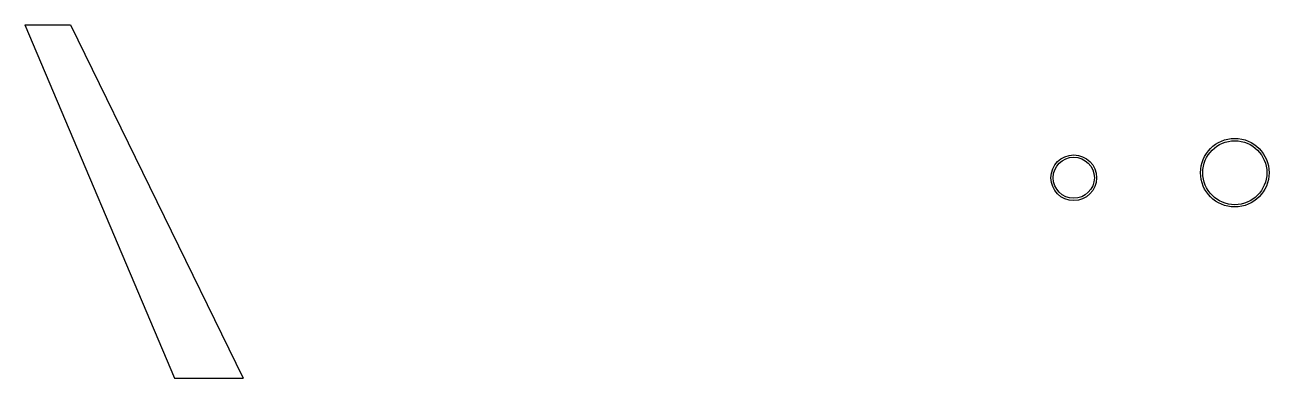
# Model space of a CAD drawing. Header units: inches. Extents: x 19.88 to 25.32, y 12.19 to 13.73.
import ezdxf

# ---------------------------------------------------------------- set-up
doc = ezdxf.new("R2010")
doc.units = ezdxf.units.IN
doc.header["$MEASUREMENT"] = 0
doc.layers.add('Evacuare', color=4, linetype='Continuous')

msp = doc.modelspace()

# ---------------------------------------------------------------- linework, layer by layer
at = {"layer": 'Evacuare'}
for p, q in [((19.883, 13.7317, 1.35), (20.083, 13.7317, 1.35)), ((19.883, 13.7317, 1.35), (20.5372, 12.1865, 1.3721)), ((20.083, 13.7317, 1.35), (20.8372, 12.1865, 1.3721)), ((20.5372, 12.1865, 1.3721), (20.8372, 12.1865, 1.3721))]:
    msp.add_line(p, q, dxfattribs=at)
for centre, radius in [((25.173, 13.0851, 2.8952), 0.15), ((25.173, 13.0851, 2.8952), 0.14), ((24.4688, 13.063, 1.35), 0.1), ((24.4688, 13.063, 1.35), 0.09)]:
    msp.add_circle(centre, radius, dxfattribs=at)

doc.saveas('drawing.dxf')
